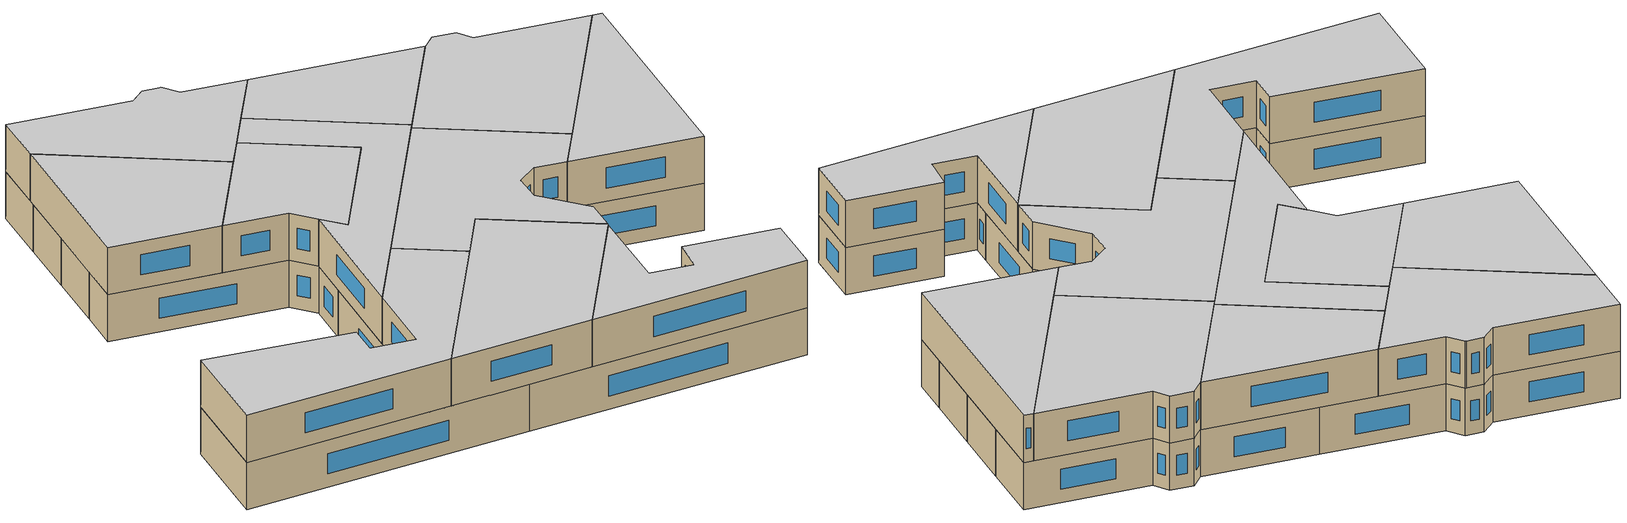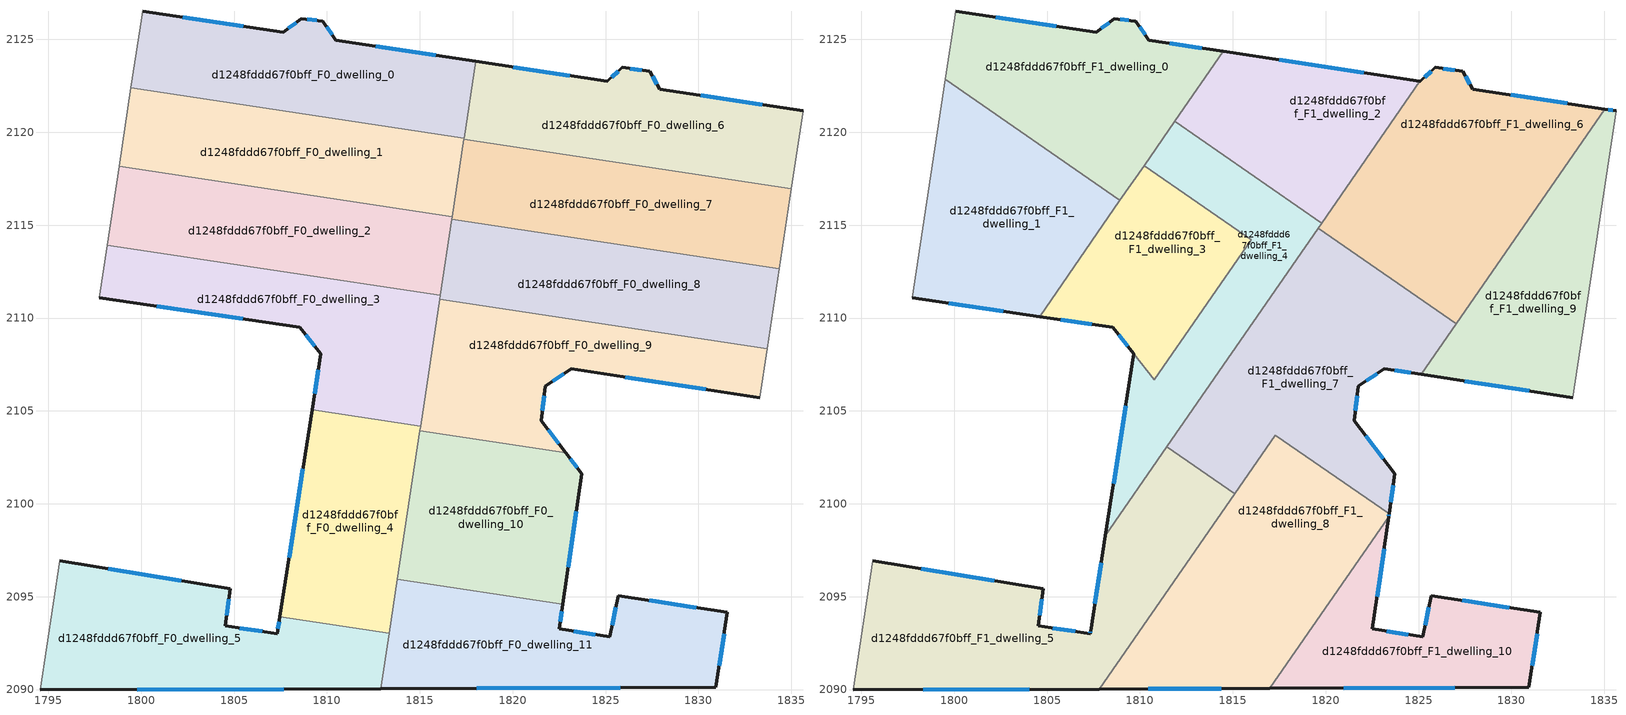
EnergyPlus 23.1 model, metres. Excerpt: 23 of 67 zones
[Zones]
d1248fddd67f0bff_F0_dwelling_0
 floor ground (EU_floor_Construction): 1818.01,2123.82 1817.38,2119.68 1799.45,2122.39 1800.07,2126.53 1807.65,2125.38 1808.61,2126.11 1809.78,2125.98 1810.47,2124.96 z0
 wall outside (EU_wall_Construction): 1818.01,2123.82 1810.47,2124.96 1809.78,2125.98 1808.61,2126.11 1807.65,2125.38 1800.07,2126.53 z0:3
 wall to d1248fddd67f0bff_F0_dwelling_1 (EU_wall_Construction): 1799.45,2122.39 1817.38,2119.68 z0:3
 wall adiabatic (EU_wall_Construction): 1800.07,2126.53 1799.45,2122.39 z0:3
 wall to d1248fddd67f0bff_F0_dwelling_6 (EU_wall_Construction): 1817.38,2119.68 1818.01,2123.82 z0:3
 window (EU_Window_Construction): 1815.85,2124.14 1812.63,2124.63 / 1805.48,2125.71 1802.24,2126.2 / 1808.34,2125.9 1807.92,2125.59 / 1809.45,2126.02 1808.95,2126.07 / 1810.27,2125.25 1809.98,2125.69 z0.86:2.14
d1248fddd67f0bff_F0_dwelling_1
 floor ground (EU_floor_Construction): 1817.38,2119.68 1816.74,2115.45 1798.81,2118.16 1799.45,2122.39 z0
 wall to d1248fddd67f0bff_F0_dwelling_2 (EU_wall_Construction): 1798.81,2118.16 1816.74,2115.45 z0:3
 wall adiabatic (EU_wall_Construction): 1799.45,2122.39 1798.81,2118.16 z0:3
 wall to d1248fddd67f0bff_F0_dwelling_7 (EU_wall_Construction): 1816.74,2115.45 1817.37,2119.61 z0:3
 wall to d1248fddd67f0bff_F0_dwelling_6 (EU_wall_Construction): 1817.37,2119.62 1817.38,2119.68 z0:3
d1248fddd67f0bff_F0_dwelling_10
 floor ground (EU_floor_Construction): 1822.86,2102.74 1823.72,2101.61 1822.7,2094.58 1813.79,2095.93 1815,2103.92 z0
 wall outside (EU_wall_Construction): 1822.7,2094.58 1823.72,2101.61 1822.86,2102.74 z0:3
 wall to d1248fddd67f0bff_F0_dwelling_9 (EU_wall_Construction): 1822.86,2102.74 1815,2103.92 z0:3
 wall to d1248fddd67f0bff_F0_dwelling_11 (EU_wall_Construction): 1813.79,2095.93 1822.7,2094.58 z0:3
 wall to d1248fddd67f0bff_F0_dwelling_4 (EU_wall_Construction): 1815,2103.92 1813.79,2095.93 z0:3
 window (EU_Window_Construction): 1823.48,2101.93 1823.11,2102.41 / 1823,2096.59 1823.43,2099.6 z0.86:2.14
 ceiling adiabatic (EU_roof_Construction): 1814.32,2099.43 1817.2,2103.59 1815,2103.92 z3
d1248fddd67f0bff_F0_dwelling_11
 floor ground (EU_floor_Construction): 1831.55,2094.16 1830.94,2090.12 1812.91,2090.05 1813.79,2095.93 1822.7,2094.58 1822.51,2093.27 1825.22,2092.84 1825.67,2095.06 z0
 wall outside (EU_wall_Construction): 1812.91,2090.05 1830.94,2090.12 1831.55,2094.16 1825.67,2095.06 1825.22,2092.84 1822.51,2093.27 1822.7,2094.58 z0:3
 wall to d1248fddd67f0bff_F0_dwelling_5 (EU_wall_Construction): 1813.36,2093.04 1812.91,2090.05 z0:3
 wall to d1248fddd67f0bff_F0_dwelling_4 (EU_wall_Construction): 1813.79,2095.93 1813.36,2093.04 z0:3
 window (EU_Window_Construction): 1831.12,2091.27 1831.38,2093 / 1818.06,2090.07 1825.79,2090.1 / 1822.57,2093.64 1822.65,2094.21 / 1824.45,2092.96 1823.29,2093.15 / 1825.54,2094.43 1825.35,2093.47 / 1829.87,2094.42 1827.35,2094.8 z0.86:2.14
d1248fddd67f0bff_F0_dwelling_2
 floor ground (EU_floor_Construction): 1816.74,2115.45 1816.1,2111.22 1798.17,2113.93 1798.81,2118.16 z0
 wall to d1248fddd67f0bff_F0_dwelling_3 (EU_wall_Construction): 1798.17,2113.93 1816.1,2111.22 z0:3
 wall adiabatic (EU_wall_Construction): 1798.81,2118.16 1798.17,2113.93 z0:3
 wall to d1248fddd67f0bff_F0_dwelling_8 (EU_wall_Construction): 1816.1,2111.22 1816.72,2115.31 z0:3
 wall to d1248fddd67f0bff_F0_dwelling_7 (EU_wall_Construction): 1816.72,2115.31 1816.74,2115.45 z0:3
 ceiling adiabatic (EU_roof_Construction): 1816.1,2111.22 1816.74,2115.45 1813.5,2115.94 1815.99,2114.21 1814.13,2111.52 z3
d1248fddd67f0bff_F0_dwelling_3
 floor ground (EU_floor_Construction): 1816.1,2111.22 1815.04,2104.18 1809.2,2105.07 1809.67,2108.07 1808.54,2109.51 1797.74,2111.08 1798.17,2113.93 z0
 wall outside (EU_wall_Construction): 1797.74,2111.08 1808.54,2109.51 1809.67,2108.07 1809.2,2105.07 z0:3
 wall adiabatic (EU_wall_Construction): 1798.17,2113.93 1797.74,2111.08 z0:3
 wall to d1248fddd67f0bff_F0_dwelling_4 (EU_wall_Construction): 1809.2,2105.07 1815.04,2104.18 z0:3
 wall to d1248fddd67f0bff_F0_dwelling_9 (EU_wall_Construction): 1815.04,2104.18 1816.07,2111 z0:3
 wall to d1248fddd67f0bff_F0_dwelling_8 (EU_wall_Construction): 1816.07,2111 1816.1,2111.22 z0:3
 window (EU_Window_Construction): 1808.86,2109.1 1809.35,2108.48 / 1800.83,2110.63 1805.46,2109.96 / 1809.53,2107.21 1809.33,2105.93 z0.86:2.14
 ceiling adiabatic (EU_roof_Construction): 1812.49,2104.57 1815.83,2109.39 1816.1,2111.22 1814.13,2111.52 1810.77,2106.67 1809.67,2108.07 1809.2,2105.07 z3; 1815.04,2104.18 1815.83,2109.39 1812.49,2104.57 z3
d1248fddd67f0bff_F0_dwelling_4
 floor ground (EU_floor_Construction): 1815.04,2104.18 1813.36,2093.04 1807.47,2093.93 1809.2,2105.07 z0
 wall outside (EU_wall_Construction): 1809.2,2105.07 1807.47,2093.93 z0:3
 wall to d1248fddd67f0bff_F0_dwelling_5 (EU_wall_Construction): 1807.47,2093.93 1813.36,2093.04 z0:3
 wall to d1248fddd67f0bff_F0_dwelling_9 (EU_wall_Construction): 1815,2103.93 1815.04,2104.18 z0:3
 window (EU_Window_Construction): 1808.7,2101.88 1807.96,2097.11 z0.86:2.14
 ceiling adiabatic (EU_roof_Construction): 1814.55,2100.93 1815.04,2104.18 1812.49,2104.57 1811.45,2103.07 z3; 1808.14,2098.29 1812.49,2104.57 1809.2,2105.07 z3
d1248fddd67f0bff_F0_dwelling_5
 floor ground (EU_floor_Construction): 1813.36,2093.04 1812.91,2090.05 1794.55,2089.98 1795.6,2096.94 1804.8,2095.43 1804.52,2093.43 1807.32,2093.01 1807.47,2093.93 z0
 wall outside (EU_wall_Construction): 1807.47,2093.93 1807.32,2093.01 1804.52,2093.43 1804.8,2095.43 1795.6,2096.94 / 1794.55,2089.98 1812.91,2090.05 z0:3
 wall adiabatic (EU_wall_Construction): 1795.6,2096.94 1794.55,2089.98 z0:3
 window (EU_Window_Construction): 1806.52,2093.13 1805.32,2093.31 / 1807.42,2093.66 1807.36,2093.27 / 1799.8,2090 1807.66,2090.03 / 1802.17,2095.86 1798.23,2096.51 / 1804.6,2094 1804.72,2094.86 z0.86:2.14
d1248fddd67f0bff_F0_dwelling_6
 floor ground (EU_floor_Construction): 1835.63,2121.16 1834.99,2116.95 1817.37,2119.62 1818.01,2123.82 1825.09,2122.75 1825.91,2123.49 1827.38,2123.29 1827.92,2122.32 z0
 wall outside (EU_wall_Construction): 1835.63,2121.16 1827.92,2122.32 1827.38,2123.29 1825.91,2123.49 1825.09,2122.75 1818.01,2123.82 z0:3
 wall adiabatic (EU_wall_Construction): 1834.99,2116.95 1835.63,2121.16 z0:3
 wall to d1248fddd67f0bff_F0_dwelling_7 (EU_wall_Construction): 1817.37,2119.62 1834.99,2116.95 z0:3
 window (EU_Window_Construction): 1833.43,2121.49 1830.12,2121.99 / 1823.06,2123.05 1820.03,2123.51 / 1825.67,2123.28 1825.32,2122.96 / 1826.96,2123.35 1826.33,2123.43 / 1827.76,2122.6 1827.53,2123.01 z0.86:2.14
d1248fddd67f0bff_F0_dwelling_7
 floor ground (EU_floor_Construction): 1834.99,2116.95 1834.34,2112.65 1816.72,2115.31 1817.37,2119.62 z0
 wall adiabatic (EU_wall_Construction): 1834.34,2112.65 1834.99,2116.95 z0:3
 wall to d1248fddd67f0bff_F0_dwelling_8 (EU_wall_Construction): 1816.72,2115.31 1834.34,2112.65 z0:3
 ceiling adiabatic (EU_roof_Construction): 1829.58,2113.37 1832.34,2117.35 1822.38,2118.86 1819.62,2114.87 z3
d1248fddd67f0bff_F0_dwelling_8
 floor ground (EU_floor_Construction): 1834.34,2112.65 1833.69,2108.34 1816.07,2111 1816.72,2115.31 z0
 wall adiabatic (EU_wall_Construction): 1833.69,2108.34 1834.34,2112.65 z0:3
 wall to d1248fddd67f0bff_F0_dwelling_9 (EU_wall_Construction): 1816.07,2111 1833.69,2108.34 z0:3
 ceiling adiabatic (EU_roof_Construction): 1816.86,2110.88 1819.62,2114.87 1816.72,2115.31 1816.07,2111 z3
d1248fddd67f0bff_F0_dwelling_9
 floor ground (EU_floor_Construction): 1833.69,2108.34 1833.3,2105.72 1823.16,2107.27 1821.76,2106.34 1821.54,2104.47 1822.86,2102.74 1815,2103.92 1816.07,2111 z0
 wall outside (EU_wall_Construction): 1822.86,2102.74 1821.54,2104.47 1821.76,2106.34 1823.16,2107.27 1833.3,2105.72 z0:3
 wall adiabatic (EU_wall_Construction): 1833.3,2105.72 1833.69,2108.34 z0:3
 window (EU_Window_Construction): 1821.6,2105.01 1821.7,2105.8 / 1822.49,2103.23 1821.92,2103.98 / 1826.06,2106.83 1830.4,2106.16 / 1822.16,2106.6 1822.76,2107 z0.86:2.14
 ceiling adiabatic (EU_roof_Construction): 1815.83,2109.39 1816.86,2110.88 1816.07,2111 z3
d1248fddd67f0bff_F1_dwelling_0
 floor to d1248fddd67f0bff_F0_dwelling_0 (EU_floor_Construction): 1814.47,2124.35 1811.82,2120.52 1800.37,2122.25 1799.52,2122.84 1800.07,2126.53 1807.65,2125.38 1808.61,2126.11 1809.72,2125.99 1809.78,2125.98 1810.47,2124.96 z3
 floor to d1248fddd67f0bff_F0_dwelling_1 (EU_floor_Construction): 1811.82,2120.52 1809.11,2116.6 1808.37,2116.72 1800.37,2122.25 z3
 floor to d1248fddd67f0bff_F0_dwelling_2 (EU_floor_Construction): 1809.11,2116.6 1808.92,2116.33 1808.37,2116.72 z3
 wall outside (EU_wall_Construction): 1814.47,2124.35 1810.47,2124.96 1809.78,2125.98 1809.72,2125.99 1808.61,2126.11 1807.65,2125.38 1800.07,2126.53 z3:6
 wall to d1248fddd67f0bff_F1_dwelling_1 (EU_wall_Construction): 1799.52,2122.84 1808.92,2116.33 z3:6
 wall adiabatic (EU_wall_Construction): 1800.07,2126.53 1799.52,2122.84 z3:6
 wall to d1248fddd67f0bff_F1_dwelling_2 (EU_wall_Construction): 1811.87,2120.6 1814.47,2124.35 z3:6
 wall to d1248fddd67f0bff_F1_dwelling_4 (EU_wall_Construction): 1810.22,2118.21 1811.87,2120.59 z3:6
 wall to d1248fddd67f0bff_F1_dwelling_3 (EU_wall_Construction): 1808.92,2116.33 1810.22,2118.21 z3:6
 window (EU_Window_Construction): 1810.27,2125.25 1809.98,2125.69 / 1813.33,2124.52 1811.62,2124.78 / 1805.48,2125.71 1802.24,2126.2 / 1808.34,2125.9 1807.92,2125.59 / 1809.4,2126.02 1808.93,2126.07 z3.86:5.14
 ceiling to d1248fddd67f0bff_F2_dwelling_0 (EU_floor_Construction): 1808.92,2116.33 1814.47,2124.35 1810.47,2124.96 1809.78,2125.98 1809.72,2125.99 1808.61,2126.11 1807.65,2125.38 1800.07,2126.53 1799.52,2122.84 z6
d1248fddd67f0bff_F1_dwelling_1
 floor to d1248fddd67f0bff_F0_dwelling_1 (EU_floor_Construction): 1808.37,2116.72 1798.81,2118.16 1799.45,2122.39 1800.37,2122.25 z3
 floor to d1248fddd67f0bff_F0_dwelling_0 (EU_floor_Construction): 1800.37,2122.25 1799.45,2122.39 1799.52,2122.84 z3
 floor to d1248fddd67f0bff_F0_dwelling_2 (EU_floor_Construction): 1808.37,2116.72 1808.92,2116.33 1806.4,2112.68 1798.17,2113.93 1798.81,2118.16 z3
 floor to d1248fddd67f0bff_F0_dwelling_3 (EU_floor_Construction): 1806.4,2112.68 1804.6,2110.08 1797.74,2111.08 1798.17,2113.93 z3
 wall outside (EU_wall_Construction): 1797.74,2111.08 1804.6,2110.08 z3:6
 wall adiabatic (EU_wall_Construction): 1799.52,2122.84 1797.74,2111.08 z3:6
 wall to d1248fddd67f0bff_F1_dwelling_3 (EU_wall_Construction): 1804.6,2110.08 1808.92,2116.33 z3:6
 window (EU_Window_Construction): 1799.7,2110.8 1802.64,2110.37 z3.86:5.14
 ceiling to d1248fddd67f0bff_F2_dwelling_1 (EU_floor_Construction): 1804.6,2110.08 1808.92,2116.33 1799.52,2122.84 1797.74,2111.08 z6
d1248fddd67f0bff_F1_dwelling_10
 floor to d1248fddd67f0bff_F0_dwelling_11 (EU_floor_Construction): 1831.55,2094.16 1830.94,2090.12 1816.99,2090.06 1820.36,2094.93 1822.7,2094.58 1822.51,2093.27 1825.22,2092.84 1825.67,2095.06 z3
 floor to d1248fddd67f0bff_F0_dwelling_10 (EU_floor_Construction): 1823.39,2099.31 1822.7,2094.58 1820.36,2094.93 z3
 wall outside (EU_wall_Construction): 1816.99,2090.06 1830.94,2090.12 1831.55,2094.16 1825.67,2095.06 1825.22,2092.84 1822.51,2093.27 1823.39,2099.31 z3:6
 wall to d1248fddd67f0bff_F1_dwelling_8 (EU_wall_Construction): 1823.39,2099.31 1816.99,2090.06 z3:6
 window (EU_Window_Construction): 1829.87,2094.42 1827.35,2094.8 / 1831.12,2091.27 1831.38,2093 / 1820.98,2090.08 1826.95,2090.1 / 1822.76,2095 1823.14,2097.59 / 1824.45,2092.96 1823.29,2093.15 / 1825.54,2094.43 1825.35,2093.47 z3.86:5.14
 ceiling to d1248fddd67f0bff_F2_dwelling_10 (EU_floor_Construction): 1830.94,2090.12 1831.55,2094.16 1825.67,2095.06 1825.22,2092.84 1822.51,2093.27 1823.39,2099.31 1816.99,2090.06 z6
d1248fddd67f0bff_F1_dwelling_2
 floor to d1248fddd67f0bff_F0_dwelling_6 (EU_floor_Construction): 1825.07,2122.75 1822.38,2118.86 1817.37,2119.62 1818.01,2123.82 z3
 floor to d1248fddd67f0bff_F0_dwelling_0 (EU_floor_Construction): 1818.01,2123.82 1817.38,2119.68 1812.02,2120.49 1811.87,2120.59 1814.47,2124.35 z3
 floor to d1248fddd67f0bff_F0_dwelling_7 (EU_floor_Construction): 1822.38,2118.86 1819.79,2115.12 1816.98,2117.06 1817.37,2119.62 z3
 floor to d1248fddd67f0bff_F0_dwelling_1 (EU_floor_Construction): 1817.38,2119.68 1816.98,2117.06 1812.02,2120.49 z3
 wall outside (EU_wall_Construction): 1825.07,2122.75 1814.47,2124.35 z3:6
 wall to d1248fddd67f0bff_F1_dwelling_4 (EU_wall_Construction): 1811.87,2120.59 1819.79,2115.12 z3:6
 wall to d1248fddd67f0bff_F1_dwelling_6 (EU_wall_Construction): 1819.79,2115.12 1825.07,2122.75 z3:6
 window (EU_Window_Construction): 1822.04,2123.21 1817.5,2123.89 z3.86:5.14
 ceiling to d1248fddd67f0bff_F2_dwelling_2 (EU_floor_Construction): 1819.79,2115.12 1825.07,2122.75 1814.47,2124.35 1811.87,2120.59 z6
d1248fddd67f0bff_F1_dwelling_3
 floor to d1248fddd67f0bff_F0_dwelling_2 (EU_floor_Construction): 1815.99,2114.21 1814.13,2111.52 1806.4,2112.68 1809.11,2116.6 1813.5,2115.94 z3
 floor to d1248fddd67f0bff_F0_dwelling_3 (EU_floor_Construction): 1814.13,2111.52 1810.77,2106.67 1808.54,2109.51 1804.6,2110.08 1806.4,2112.68 z3
 floor to d1248fddd67f0bff_F0_dwelling_1 (EU_floor_Construction): 1813.5,2115.94 1809.11,2116.6 1810.22,2118.21 z3
 wall outside (EU_wall_Construction): 1804.6,2110.08 1808.54,2109.51 1809.66,2108.08 z3:6
 wall to d1248fddd67f0bff_F1_dwelling_4 (EU_wall_Construction): 1809.67,2108.07 1810.77,2106.67 1815.99,2114.21 1810.22,2118.21 z3:6
 window (EU_Window_Construction): 1805.72,2109.92 1807.42,2109.67 / 1808.86,2109.1 1809.34,2108.49 z3.86:5.14
 ceiling to d1248fddd67f0bff_F2_dwelling_3 (EU_floor_Construction): 1810.77,2106.67 1815.99,2114.21 1810.22,2118.21 1804.6,2110.08 1808.54,2109.51 1809.66,2108.08 z6
d1248fddd67f0bff_F1_dwelling_4
 floor to d1248fddd67f0bff_F0_dwelling_1 (EU_floor_Construction): 1816.99,2117.06 1816.74,2115.45 1813.5,2115.94 1810.22,2118.21 1811.82,2120.52 1812.02,2120.49 z3
 floor to d1248fddd67f0bff_F0_dwelling_7 (EU_floor_Construction): 1819.79,2115.12 1819.62,2114.87 1816.72,2115.31 1816.74,2115.45 1816.99,2117.06 z3
 floor adiabatic (EU_floor_Construction): 1819.79,2115.12 1812.02,2120.49 1811.82,2120.52 1811.87,2120.59 1819.79,2115.12 1808.14,2098.29 1809.66,2108.08 1810.77,2106.67 1815.99,2114.21 1813.5,2115.94 1816.74,2115.45 1816.72,2115.31 1819.62,2114.87 z3
 wall outside (EU_wall_Construction): 1809.66,2108.08 1808.14,2098.29 z3:6
 wall to d1248fddd67f0bff_F1_dwelling_7 (EU_wall_Construction): 1811.45,2103.07 1819.59,2114.83 z3:6
 wall to d1248fddd67f0bff_F1_dwelling_5 (EU_wall_Construction): 1808.14,2098.29 1811.45,2103.07 z3:6
 wall to d1248fddd67f0bff_F1_dwelling_6 (EU_wall_Construction): 1819.59,2114.83 1819.79,2115.12 z3:6
 window (EU_Window_Construction): 1809.23,2105.28 1808.58,2101.09 z3.86:5.14
 ceiling to d1248fddd67f0bff_F2_dwelling_4 (EU_floor_Construction): 1808.14,2098.29 1819.79,2115.12 1811.87,2120.59 1810.22,2118.21 1815.99,2114.21 1810.77,2106.67 1809.67,2108.08 z6
d1248fddd67f0bff_F1_dwelling_5
 floor to d1248fddd67f0bff_F0_dwelling_4 (EU_floor_Construction): 1814.55,2100.93 1814.32,2099.43 1810.23,2093.51 1807.47,2093.93 1808.14,2098.29 1811.45,2103.07 z3
 floor to d1248fddd67f0bff_F0_dwelling_5 (EU_floor_Construction): 1810.23,2093.51 1807.82,2090.03 1794.55,2089.98 1795.6,2096.94 1804.8,2095.43 1804.52,2093.43 1807.32,2093.01 1807.47,2093.93 z3
 floor adiabatic (EU_floor_Construction): 1815.1,2100.55 1814.32,2099.43 1814.55,2100.93 z3
 wall outside (EU_wall_Construction): 1808.14,2098.29 1807.34,2093.15 1807.32,2093.01 1804.52,2093.43 1804.8,2095.43 1795.6,2096.94 / 1794.55,2089.98 1807.82,2090.03 z3:6
 wall to d1248fddd67f0bff_F1_dwelling_7 (EU_wall_Construction): 1815.1,2100.55 1811.45,2103.07 z3:6
 wall adiabatic (EU_wall_Construction): 1795.6,2096.94 1794.55,2089.98 z3:6
 wall to d1248fddd67f0bff_F1_dwelling_8 (EU_wall_Construction): 1807.82,2090.03 1815.1,2100.55 z3:6
 window (EU_Window_Construction): 1807.34,2093.11 1807.33,2093.05 / 1807.92,2096.82 1807.57,2094.62 / 1798.34,2089.99 1804.03,2090.02 / 1802.17,2095.86 1798.23,2096.51 / 1804.6,2094 1804.72,2094.86 / 1806.52,2093.13 1805.32,2093.31 z3.86:5.14
 ceiling to d1248fddd67f0bff_F2_dwelling_5 (EU_floor_Construction): 1807.82,2090.03 1815.1,2100.55 1811.45,2103.07 1808.14,2098.29 1807.34,2093.15 1807.32,2093.01 1804.52,2093.43 1804.8,2095.43 1795.6,2096.94 1794.55,2089.98 z6
d1248fddd67f0bff_F1_dwelling_6
 floor to d1248fddd67f0bff_F0_dwelling_8 (EU_floor_Construction): 1829.58,2113.37 1827.03,2109.68 1819.59,2114.83 1819.62,2114.87 z3
 floor to d1248fddd67f0bff_F0_dwelling_6 (EU_floor_Construction): 1835.03,2121.25 1832.34,2117.35 1822.38,2118.86 1825.07,2122.75 1825.09,2122.75 1825.91,2123.49 1827.38,2123.29 1827.92,2122.32 z3
 floor adiabatic (EU_floor_Construction): 1832.34,2117.35 1829.58,2113.37 1819.62,2114.87 1822.38,2118.86 z3
 wall outside (EU_wall_Construction): 1835.03,2121.25 1827.92,2122.32 1827.38,2123.29 1825.91,2123.49 1825.09,2122.75 1825.07,2122.75 z3:6
 wall to d1248fddd67f0bff_F1_dwelling_7 (EU_wall_Construction): 1819.59,2114.83 1827.03,2109.68 z3:6
 wall to d1248fddd67f0bff_F1_dwelling_9 (EU_wall_Construction): 1827.03,2109.68 1835.03,2121.25 z3:6
 window (EU_Window_Construction): 1826.96,2123.35 1826.33,2123.43 / 1827.76,2122.6 1827.53,2123.01 / 1833,2121.55 1829.95,2122.01 / 1825.67,2123.28 1825.32,2122.96 z3.86:5.14
 ceiling to d1248fddd67f0bff_F2_dwelling_6 (EU_floor_Construction): 1827.03,2109.68 1835.03,2121.25 1827.92,2122.32 1827.38,2123.29 1825.91,2123.49 1825.09,2122.75 1825.07,2122.75 1819.59,2114.83 z6
d1248fddd67f0bff_F1_dwelling_7
 floor to d1248fddd67f0bff_F0_dwelling_9 (EU_floor_Construction): 1826.82,2109.38 1825.15,2106.96 1823.16,2107.27 1821.76,2106.34 1821.54,2104.47 1822.86,2102.74 1817.5,2103.55 1817.28,2103.7 1817.2,2103.59 1815,2103.92 1815.83,2109.39 1816.86,2110.88 z3
 floor to d1248fddd67f0bff_F0_dwelling_10 (EU_floor_Construction): 1822.86,2102.74 1823.72,2101.61 1823.41,2099.46 1817.5,2103.55 z3
 floor to d1248fddd67f0bff_F0_dwelling_8 (EU_floor_Construction): 1827.03,2109.68 1826.82,2109.38 1816.86,2110.88 1819.59,2114.83 z3
 floor adiabatic (EU_floor_Construction): 1815.83,2109.39 1815,2103.92 1817.2,2103.59 1815.1,2100.55 1811.45,2103.07 z3
 wall outside (EU_wall_Construction): 1823.41,2099.46 1823.72,2101.61 1821.54,2104.47 1821.76,2106.34 1821.78,2106.35 1823.16,2107.27 1825.15,2106.96 z3:6
 wall to d1248fddd67f0bff_F1_dwelling_8 (EU_wall_Construction): 1815.1,2100.55 1817.28,2103.7 1823.41,2099.46 z3:6
 wall to d1248fddd67f0bff_F1_dwelling_9 (EU_wall_Construction): 1825.15,2106.96 1827.03,2109.68 z3:6
 window (EU_Window_Construction): 1822.17,2106.61 1822.76,2107.01 / 1821.6,2105.01 1821.7,2105.8 / 1823.1,2102.43 1822.17,2103.65 / 1823.5,2100.07 1823.63,2100.99 / 1823.73,2107.18 1824.58,2107.05 z3.86:5.14
 ceiling to d1248fddd67f0bff_F2_dwelling_7 (EU_floor_Construction): 1823.41,2099.46 1823.72,2101.61 1821.54,2104.47 1821.76,2106.34 1821.78,2106.35 1823.16,2107.27 1825.15,2106.96 1827.03,2109.68 1819.59,2114.83 1811.45,2103.07 1815.1,2100.55 1817.28,2103.7 z6
d1248fddd67f0bff_F1_dwelling_8
 floor to d1248fddd67f0bff_F0_dwelling_10 (EU_floor_Construction): 1823.41,2099.46 1823.4,2099.36 1823.39,2099.31 1820.36,2094.93 1813.79,2095.93 1814.32,2099.43 1817.2,2103.59 1817.5,2103.55 z3
 floor to d1248fddd67f0bff_F0_dwelling_11 (EU_floor_Construction): 1820.36,2094.93 1816.99,2090.06 1812.91,2090.05 1813.79,2095.93 z3
 floor to d1248fddd67f0bff_F0_dwelling_9 (EU_floor_Construction): 1817.5,2103.55 1817.2,2103.59 1817.28,2103.7 z3
 floor to d1248fddd67f0bff_F0_dwelling_4 (EU_floor_Construction): 1814.32,2099.43 1813.36,2093.04 1810.23,2093.51 z3
 floor to d1248fddd67f0bff_F0_dwelling_5 (EU_floor_Construction): 1813.36,2093.04 1812.91,2090.05 1807.82,2090.03 1810.23,2093.51 z3
 wall outside (EU_wall_Construction): 1823.39,2099.31 1823.41,2099.46 / 1807.82,2090.03 1816.99,2090.06 z3:6
 window (EU_Window_Construction): 1823.4,2099.35 1823.41,2099.42 / 1810.44,2090.04 1814.37,2090.05 z3.86:5.14
 ceiling to d1248fddd67f0bff_F2_dwelling_8 (EU_floor_Construction): 1816.99,2090.06 1823.39,2099.31 1823.41,2099.46 1817.28,2103.7 1807.82,2090.03 z6
d1248fddd67f0bff_F1_dwelling_9
 floor to d1248fddd67f0bff_F0_dwelling_8 (EU_floor_Construction): 1834.34,2112.65 1833.69,2108.34 1826.82,2109.38 1829.58,2113.37 z3
 floor to d1248fddd67f0bff_F0_dwelling_6 (EU_floor_Construction): 1835.63,2121.16 1834.99,2116.95 1832.34,2117.35 1835.03,2121.25 z3
 floor to d1248fddd67f0bff_F0_dwelling_9 (EU_floor_Construction): 1833.69,2108.34 1833.3,2105.72 1825.15,2106.96 1826.82,2109.38 z3
 floor to d1248fddd67f0bff_F0_dwelling_7 (EU_floor_Construction): 1834.99,2116.95 1834.34,2112.65 1829.58,2113.37 1832.34,2117.35 z3
 wall outside (EU_wall_Construction): 1825.15,2106.96 1833.3,2105.72 / 1835.63,2121.16 1835.03,2121.25 z3:6
 wall adiabatic (EU_wall_Construction): 1833.3,2105.72 1835.63,2121.16 z3:6
 window (EU_Window_Construction): 1827.48,2106.61 1830.97,2106.08 / 1835.46,2121.18 1835.2,2121.22 z3.86:5.14
 ceiling to d1248fddd67f0bff_F2_dwelling_9 (EU_floor_Construction): 1833.3,2105.72 1835.63,2121.16 1835.03,2121.25 1825.15,2106.96 z6
[Building]
EU S2 Campaign: North Axis=0; Terrain=City; Solar Distribution=FullExterior
[Site:Location]
Helsinki-Vantaa.AP: Latitude=60.317; Longitude=24.963; Time Zone=2; Elevation=54.6
[SizingPeriod:WeatherFileDays]
AnnualSizingPeriod: Begin Month=1; Begin Day of Month=1; End Month=12; End Day of Month=31; Day of Week for Start Day=Monday; Use Weather File Daylight Saving Period=No; Use Weather File Rain and Snow Indicators=No
[MATERIAL]
EU_InternalMass_Material: Roughness=MediumRough; Thickness=0.1; Conductivity=1; Density=1800; Specific Heat=900; Thermal Absorptance=0.9; Solar Absorptance=0.7; Visible Absorptance=0.7
[MATERIAL:NOMASS] Roughness=MediumRough; Thermal Absorptance=0.9; Solar Absorptance=0.7; Visible Absorptance=0.7
Name | Thermal Resistance
EU_wall_NoMass | 1.10183
EU_roof_NoMass; EU_floor_NoMass | 1.70606
[WINDOWMATERIAL:SIMPLEGLAZINGSYSTEM]
EU_Window_SimpleGlazing: UFactor=3.11035; Solar Heat Gain Coefficient=0.8; Visible Transmittance=0.8
[CONSTRUCTION]
EU_wall_Construction: EU_wall_NoMass
EU_roof_Construction: EU_roof_NoMass
EU_floor_Construction: EU_floor_NoMass
EU_Window_Construction: EU_Window_SimpleGlazing
EU_InternalMass_Construction: EU_InternalMass_Material
[ZONE] Type=1; Multiplier=1; Ceiling Height=autocalculate; Floor Area=autocalculate; Part of Total Floor Area=Yes
Name | Volume
d1248fddd67f0bff_F0_dwelling_0 | 232.921
d1248fddd67f0bff_F1_dwelling_0; d1248fddd67f0bff_F1_dwelling_1 | 254.078
d1248fddd67f0bff_F0_dwelling_1 | 232.893
d1248fddd67f0bff_F0_dwelling_10 | 216.618
d1248fddd67f0bff_F1_dwelling_10 | 177.263
d1248fddd67f0bff_F0_dwelling_11 | 249.207
d1248fddd67f0bff_F0_dwelling_2 | 232.894
d1248fddd67f0bff_F1_dwelling_2 | 200.099
d1248fddd67f0bff_F0_dwelling_3 | 232.895
d1248fddd67f0bff_F1_dwelling_3 | 185.862
d1248fddd67f0bff_F0_dwelling_4 | 200.721
d1248fddd67f0bff_F1_dwelling_4 | 207.877
d1248fddd67f0bff_F0_dwelling_5 | 265.048
d1248fddd67f0bff_F1_dwelling_5 | 338.271
d1248fddd67f0bff_F0_dwelling_6 | 232.916
d1248fddd67f0bff_F1_dwelling_6 | 327.122
d1248fddd67f0bff_F0_dwelling_7 | 232.882
d1248fddd67f0bff_F1_dwelling_7 | 327.123
d1248fddd67f0bff_F0_dwelling_8 | 232.936
d1248fddd67f0bff_F1_dwelling_8 | 315.932
d1248fddd67f0bff_F0_dwelling_9 | 232.89
d1248fddd67f0bff_F1_dwelling_9 | 207.166
[INTERNALMASS] Construction=EU_InternalMass_Construction
Name | Zone or ZoneList | Surface Area
d1248fddd67f0bff_F0_dwelling_0_EU_InternalMass | d1248fddd67f0bff_F0_dwelling_0 | 77.6404
d1248fddd67f0bff_F0_dwelling_1_EU_InternalMass | d1248fddd67f0bff_F0_dwelling_1 | 77.6313
d1248fddd67f0bff_F0_dwelling_2_EU_InternalMass | d1248fddd67f0bff_F0_dwelling_2 | 77.6313
d1248fddd67f0bff_F0_dwelling_3_EU_InternalMass | d1248fddd67f0bff_F0_dwelling_3 | 77.6318
d1248fddd67f0bff_F0_dwelling_4_EU_InternalMass | d1248fddd67f0bff_F0_dwelling_4 | 66.907
d1248fddd67f0bff_F0_dwelling_5_EU_InternalMass | d1248fddd67f0bff_F0_dwelling_5 | 88.35
d1248fddd67f0bff_F0_dwelling_6_EU_InternalMass | d1248fddd67f0bff_F0_dwelling_6 | 77.6385
d1248fddd67f0bff_F0_dwelling_7_EU_InternalMass | d1248fddd67f0bff_F0_dwelling_7 | 77.6276
d1248fddd67f0bff_F0_dwelling_8_EU_InternalMass | d1248fddd67f0bff_F0_dwelling_8 | 77.6452
d1248fddd67f0bff_F0_dwelling_9_EU_InternalMass | d1248fddd67f0bff_F0_dwelling_9 | 77.6298
d1248fddd67f0bff_F0_dwelling_10_EU_InternalMass | d1248fddd67f0bff_F0_dwelling_10 | 72.206
d1248fddd67f0bff_F0_dwelling_11_EU_InternalMass | d1248fddd67f0bff_F0_dwelling_11 | 83.0682
d1248fddd67f0bff_F1_dwelling_0_EU_InternalMass | d1248fddd67f0bff_F1_dwelling_0 | 84.6924
d1248fddd67f0bff_F1_dwelling_1_EU_InternalMass | d1248fddd67f0bff_F1_dwelling_1 | 84.6933
d1248fddd67f0bff_F1_dwelling_2_EU_InternalMass | d1248fddd67f0bff_F1_dwelling_2 | 66.696
d1248fddd67f0bff_F1_dwelling_3_EU_InternalMass | d1248fddd67f0bff_F1_dwelling_3 | 61.9497
d1248fddd67f0bff_F1_dwelling_4_EU_InternalMass | d1248fddd67f0bff_F1_dwelling_4 | 69.2811
d1248fddd67f0bff_F1_dwelling_5_EU_InternalMass | d1248fddd67f0bff_F1_dwelling_5 | 112.757
d1248fddd67f0bff_F1_dwelling_6_EU_InternalMass | d1248fddd67f0bff_F1_dwelling_6 | 109.042
d1248fddd67f0bff_F1_dwelling_7_EU_InternalMass | d1248fddd67f0bff_F1_dwelling_7 | 109.041
d1248fddd67f0bff_F1_dwelling_8_EU_InternalMass | d1248fddd67f0bff_F1_dwelling_8 | 105.31
d1248fddd67f0bff_F1_dwelling_9_EU_InternalMass | d1248fddd67f0bff_F1_dwelling_9 | 69.0552
d1248fddd67f0bff_F1_dwelling_10_EU_InternalMass | d1248fddd67f0bff_F1_dwelling_10 | 59.087
[OTHEREQUIPMENT] Fuel Type=Electricity; Design Level Calculation Method=Watts/Area; Power per Zone Floor Area=1; Fraction Latent=0; Fraction Radiant=0; Fraction Lost=0; Carbon Dioxide Generation Rate=0; EndUse Subcategory=EU_Step8_InternalGains
Name | Zone or ZoneList or Space or SpaceList | Schedule
EU_Step8_InternalGain_d1248fddd67f0bff_F0_dwelling_0_f000 | d1248fddd67f0bff_F0_dwelling_0 | EU_Step8_GainSchedule_d1248fddd67f0bff_F0_dwelling_0_f000
EU_Step8_InternalGain_d1248fddd67f0bff_F0_dwelling_1_f000 | d1248fddd67f0bff_F0_dwelling_1 | EU_Step8_GainSchedule_d1248fddd67f0bff_F0_dwelling_1_f000
EU_Step8_InternalGain_d1248fddd67f0bff_F0_dwelling_2_f000 | d1248fddd67f0bff_F0_dwelling_2 | EU_Step8_GainSchedule_d1248fddd67f0bff_F0_dwelling_2_f000
EU_Step8_InternalGain_d1248fddd67f0bff_F0_dwelling_3_f000 | d1248fddd67f0bff_F0_dwelling_3 | EU_Step8_GainSchedule_d1248fddd67f0bff_F0_dwelling_3_f000
EU_Step8_InternalGain_d1248fddd67f0bff_F0_dwelling_4_f000 | d1248fddd67f0bff_F0_dwelling_4 | EU_Step8_GainSchedule_d1248fddd67f0bff_F0_dwelling_4_f000
EU_Step8_InternalGain_d1248fddd67f0bff_F0_dwelling_5_f000 | d1248fddd67f0bff_F0_dwelling_5 | EU_Step8_GainSchedule_d1248fddd67f0bff_F0_dwelling_5_f000
EU_Step8_InternalGain_d1248fddd67f0bff_F0_dwelling_6_f000 | d1248fddd67f0bff_F0_dwelling_6 | EU_Step8_GainSchedule_d1248fddd67f0bff_F0_dwelling_6_f000
EU_Step8_InternalGain_d1248fddd67f0bff_F0_dwelling_7_f000 | d1248fddd67f0bff_F0_dwelling_7 | EU_Step8_GainSchedule_d1248fddd67f0bff_F0_dwelling_7_f000
EU_Step8_InternalGain_d1248fddd67f0bff_F0_dwelling_8_f000 | d1248fddd67f0bff_F0_dwelling_8 | EU_Step8_GainSchedule_d1248fddd67f0bff_F0_dwelling_8_f000
EU_Step8_InternalGain_d1248fddd67f0bff_F0_dwelling_9_f000 | d1248fddd67f0bff_F0_dwelling_9 | EU_Step8_GainSchedule_d1248fddd67f0bff_F0_dwelling_9_f000
EU_Step8_InternalGain_d1248fddd67f0bff_F0_dwelling_10_f000 | d1248fddd67f0bff_F0_dwelling_10 | EU_Step8_GainSchedule_d1248fddd67f0bff_F0_dwelling_10_f000
EU_Step8_InternalGain_d1248fddd67f0bff_F0_dwelling_11_f000 | d1248fddd67f0bff_F0_dwelling_11 | EU_Step8_GainSchedule_d1248fddd67f0bff_F0_dwelling_11_f000
EU_Step8_InternalGain_d1248fddd67f0bff_F1_dwelling_0_f000 | d1248fddd67f0bff_F1_dwelling_0 | EU_Step8_GainSchedule_d1248fddd67f0bff_F1_dwelling_0_f000
EU_Step8_InternalGain_d1248fddd67f0bff_F1_dwelling_1_f000 | d1248fddd67f0bff_F1_dwelling_1 | EU_Step8_GainSchedule_d1248fddd67f0bff_F1_dwelling_1_f000
EU_Step8_InternalGain_d1248fddd67f0bff_F1_dwelling_2_f000 | d1248fddd67f0bff_F1_dwelling_2 | EU_Step8_GainSchedule_d1248fddd67f0bff_F1_dwelling_2_f000
EU_Step8_InternalGain_d1248fddd67f0bff_F1_dwelling_3_f000 | d1248fddd67f0bff_F1_dwelling_3 | EU_Step8_GainSchedule_d1248fddd67f0bff_F1_dwelling_3_f000
EU_Step8_InternalGain_d1248fddd67f0bff_F1_dwelling_4_f000 | d1248fddd67f0bff_F1_dwelling_4 | EU_Step8_GainSchedule_d1248fddd67f0bff_F1_dwelling_4_f000
EU_Step8_InternalGain_d1248fddd67f0bff_F1_dwelling_5_f000 | d1248fddd67f0bff_F1_dwelling_5 | EU_Step8_GainSchedule_d1248fddd67f0bff_F1_dwelling_5_f000
EU_Step8_InternalGain_d1248fddd67f0bff_F1_dwelling_6_f000 | d1248fddd67f0bff_F1_dwelling_6 | EU_Step8_GainSchedule_d1248fddd67f0bff_F1_dwelling_6_f000
EU_Step8_InternalGain_d1248fddd67f0bff_F1_dwelling_7_f000 | d1248fddd67f0bff_F1_dwelling_7 | EU_Step8_GainSchedule_d1248fddd67f0bff_F1_dwelling_7_f000
EU_Step8_InternalGain_d1248fddd67f0bff_F1_dwelling_8_f000 | d1248fddd67f0bff_F1_dwelling_8 | EU_Step8_GainSchedule_d1248fddd67f0bff_F1_dwelling_8_f000
EU_Step8_InternalGain_d1248fddd67f0bff_F1_dwelling_9_f000 | d1248fddd67f0bff_F1_dwelling_9 | EU_Step8_GainSchedule_d1248fddd67f0bff_F1_dwelling_9_f000
EU_Step8_InternalGain_d1248fddd67f0bff_F1_dwelling_10_f000 | d1248fddd67f0bff_F1_dwelling_10 | EU_Step8_GainSchedule_d1248fddd67f0bff_F1_dwelling_10_f000
[ZONEVENTILATION:DESIGNFLOWRATE] Schedule=EU_AlwaysOn; Design Flow Rate Calculation Method=AirChanges/Hour; Air Changes per Hour=0.756316; Ventilation Type=Natural; Fan Pressure Rise=0; Fan Total Efficiency=1; Constant Term Coefficient=1; Temperature Term Coefficient=0; Velocity Term Coefficient=0; Velocity Squared Term Coefficient=0; Minimum Indoor Temperature=-100; Maximum Indoor Temperature=100; Delta Temperature=-100; Minimum Outdoor Temperature=-100; Maximum Outdoor Temperature=100; Maximum Wind Speed=40
Name | Zone or ZoneList or Space or SpaceList
EU_ConstantAir_d1248fddd67f0bff_F0_dwelling_0 | d1248fddd67f0bff_F0_dwelling_0
EU_ConstantAir_d1248fddd67f0bff_F0_dwelling_1 | d1248fddd67f0bff_F0_dwelling_1
EU_ConstantAir_d1248fddd67f0bff_F0_dwelling_2 | d1248fddd67f0bff_F0_dwelling_2
EU_ConstantAir_d1248fddd67f0bff_F0_dwelling_3 | d1248fddd67f0bff_F0_dwelling_3
EU_ConstantAir_d1248fddd67f0bff_F0_dwelling_4 | d1248fddd67f0bff_F0_dwelling_4
EU_ConstantAir_d1248fddd67f0bff_F0_dwelling_5 | d1248fddd67f0bff_F0_dwelling_5
EU_ConstantAir_d1248fddd67f0bff_F0_dwelling_6 | d1248fddd67f0bff_F0_dwelling_6
EU_ConstantAir_d1248fddd67f0bff_F0_dwelling_7 | d1248fddd67f0bff_F0_dwelling_7
EU_ConstantAir_d1248fddd67f0bff_F0_dwelling_8 | d1248fddd67f0bff_F0_dwelling_8
EU_ConstantAir_d1248fddd67f0bff_F0_dwelling_9 | d1248fddd67f0bff_F0_dwelling_9
EU_ConstantAir_d1248fddd67f0bff_F0_dwelling_10 | d1248fddd67f0bff_F0_dwelling_10
EU_ConstantAir_d1248fddd67f0bff_F0_dwelling_11 | d1248fddd67f0bff_F0_dwelling_11
EU_ConstantAir_d1248fddd67f0bff_F1_dwelling_0 | d1248fddd67f0bff_F1_dwelling_0
EU_ConstantAir_d1248fddd67f0bff_F1_dwelling_1 | d1248fddd67f0bff_F1_dwelling_1
EU_ConstantAir_d1248fddd67f0bff_F1_dwelling_2 | d1248fddd67f0bff_F1_dwelling_2
EU_ConstantAir_d1248fddd67f0bff_F1_dwelling_3 | d1248fddd67f0bff_F1_dwelling_3
EU_ConstantAir_d1248fddd67f0bff_F1_dwelling_4 | d1248fddd67f0bff_F1_dwelling_4
EU_ConstantAir_d1248fddd67f0bff_F1_dwelling_5 | d1248fddd67f0bff_F1_dwelling_5
EU_ConstantAir_d1248fddd67f0bff_F1_dwelling_6 | d1248fddd67f0bff_F1_dwelling_6
EU_ConstantAir_d1248fddd67f0bff_F1_dwelling_7 | d1248fddd67f0bff_F1_dwelling_7
EU_ConstantAir_d1248fddd67f0bff_F1_dwelling_8 | d1248fddd67f0bff_F1_dwelling_8
EU_ConstantAir_d1248fddd67f0bff_F1_dwelling_9 | d1248fddd67f0bff_F1_dwelling_9
EU_ConstantAir_d1248fddd67f0bff_F1_dwelling_10 | d1248fddd67f0bff_F1_dwelling_10
[HVACTEMPLATE:THERMOSTAT] Constant Heating Setpoint=20; Constant Cooling Setpoint=50
EU_HeatOnly_d1248fddd67f0bff_F0_dwelling_0; EU_HeatOnly_d1248fddd67f0bff_F0_dwelling_1; EU_HeatOnly_d1248fddd67f0bff_F0_dwelling_2; EU_HeatOnly_d1248fddd67f0bff_F0_dwelling_3; EU_HeatOnly_d1248fddd67f0bff_F0_dwelling_4; EU_HeatOnly_d1248fddd67f0bff_F0_dwelling_5; EU_HeatOnly_d1248fddd67f0bff_F0_dwelling_6; EU_HeatOnly_d1248fddd67f0bff_F0_dwelling_7; EU_HeatOnly_d1248fddd67f0bff_F0_dwelling_8; EU_HeatOnly_d1248fddd67f0bff_F0_dwelling_9; EU_HeatOnly_d1248fddd67f0bff_F0_dwelling_10; EU_HeatOnly_d1248fddd67f0bff_F0_dwelling_11; EU_HeatOnly_d1248fddd67f0bff_F1_dwelling_0; EU_HeatOnly_d1248fddd67f0bff_F1_dwelling_1; EU_HeatOnly_d1248fddd67f0bff_F1_dwelling_2; EU_HeatOnly_d1248fddd67f0bff_F1_dwelling_3; EU_HeatOnly_d1248fddd67f0bff_F1_dwelling_4; EU_HeatOnly_d1248fddd67f0bff_F1_dwelling_5; EU_HeatOnly_d1248fddd67f0bff_F1_dwelling_6; EU_HeatOnly_d1248fddd67f0bff_F1_dwelling_7; EU_HeatOnly_d1248fddd67f0bff_F1_dwelling_8; EU_HeatOnly_d1248fddd67f0bff_F1_dwelling_9; EU_HeatOnly_d1248fddd67f0bff_F1_dwelling_10; EU_HeatOnly_d1248fddd67f0bff_F2_dwelling_0; EU_HeatOnly_d1248fddd67f0bff_F2_dwelling_1; EU_HeatOnly_d1248fddd67f0bff_F2_dwelling_2; EU_HeatOnly_d1248fddd67f0bff_F2_dwelling_3; EU_HeatOnly_d1248fddd67f0bff_F2_dwelling_4; EU_HeatOnly_d1248fddd67f0bff_F2_dwelling_5; EU_HeatOnly_d1248fddd67f0bff_F2_dwelling_6; EU_HeatOnly_d1248fddd67f0bff_F2_dwelling_7; EU_HeatOnly_d1248fddd67f0bff_F2_dwelling_8; EU_HeatOnly_d1248fddd67f0bff_F2_dwelling_9; EU_HeatOnly_d1248fddd67f0bff_F2_dwelling_10; EU_HeatOnly_d1248fddd67f0bff_F3_dwelling_0; EU_HeatOnly_d1248fddd67f0bff_F3_dwelling_1; EU_HeatOnly_d1248fddd67f0bff_F3_dwelling_2; EU_HeatOnly_d1248fddd67f0bff_F3_dwelling_3; EU_HeatOnly_d1248fddd67f0bff_F3_dwelling_4; EU_HeatOnly_d1248fddd67f0bff_F3_dwelling_5; EU_HeatOnly_d1248fddd67f0bff_F3_dwelling_6; EU_HeatOnly_d1248fddd67f0bff_F3_dwelling_7; EU_HeatOnly_d1248fddd67f0bff_F3_dwelling_8; EU_HeatOnly_d1248fddd67f0bff_F3_dwelling_9; EU_HeatOnly_d1248fddd67f0bff_F3_dwelling_10; EU_HeatOnly_d1248fddd67f0bff_F4_dwelling_0; EU_HeatOnly_d1248fddd67f0bff_F4_dwelling_1; EU_HeatOnly_d1248fddd67f0bff_F4_dwelling_2; EU_HeatOnly_d1248fddd67f0bff_F4_dwelling_3; EU_HeatOnly_d1248fddd67f0bff_F4_dwelling_4; EU_HeatOnly_d1248fddd67f0bff_F4_dwelling_5; EU_HeatOnly_d1248fddd67f0bff_F4_dwelling_6; EU_HeatOnly_d1248fddd67f0bff_F4_dwelling_7; EU_HeatOnly_d1248fddd67f0bff_F4_dwelling_8; EU_HeatOnly_d1248fddd67f0bff_F4_dwelling_9; EU_HeatOnly_d1248fddd67f0bff_F4_dwelling_10; EU_HeatOnly_d1248fddd67f0bff_F5_dwelling_0; EU_HeatOnly_d1248fddd67f0bff_F5_dwelling_1; EU_HeatOnly_d1248fddd67f0bff_F5_dwelling_2; EU_HeatOnly_d1248fddd67f0bff_F5_dwelling_3; EU_HeatOnly_d1248fddd67f0bff_F5_dwelling_4; EU_HeatOnly_d1248fddd67f0bff_F5_dwelling_5; EU_HeatOnly_d1248fddd67f0bff_F5_dwelling_6; EU_HeatOnly_d1248fddd67f0bff_F5_dwelling_7; EU_HeatOnly_d1248fddd67f0bff_F5_dwelling_8; EU_HeatOnly_d1248fddd67f0bff_F5_dwelling_9; EU_HeatOnly_d1248fddd67f0bff_F5_dwelling_10
[HVACTEMPLATE:ZONE:IDEALLOADSAIRSYSTEM] System Availability Schedule=EU_AlwaysOn; Maximum Heating Supply Air Temperature=50; Minimum Cooling Supply Air Temperature=13; Maximum Heating Supply Air Humidity Ratio=0.0156; Minimum Cooling Supply Air Humidity Ratio=0.0077; Heating Limit=NoLimit; Cooling Limit=NoLimit; Heating Availability Schedule=EU_AlwaysOn; Cooling Availability Schedule=EU_CoolingOff; Dehumidification Control Type=ConstantSensibleHeatRatio; Cooling Sensible Heat Ratio=0.7; Dehumidification Setpoint=60; Humidification Control Type=None; Humidification Setpoint=30; Outdoor Air Method=None; Outdoor Air Flow Rate per Person=0.00944; Outdoor Air Flow Rate per Zone Floor Area=0; Outdoor Air Flow Rate per Zone=0; Demand Controlled Ventilation Type=None; Outdoor Air Economizer Type=NoEconomizer; Heat Recovery Type=None; Sensible Heat Recovery Effectiveness=0.7; Latent Heat Recovery Effectiveness=0.65
Name | Template Thermostat
d1248fddd67f0bff_F0_dwelling_0 | EU_HeatOnly_d1248fddd67f0bff_F0_dwelling_0
d1248fddd67f0bff_F0_dwelling_1 | EU_HeatOnly_d1248fddd67f0bff_F0_dwelling_1
d1248fddd67f0bff_F0_dwelling_2 | EU_HeatOnly_d1248fddd67f0bff_F0_dwelling_2
d1248fddd67f0bff_F0_dwelling_3 | EU_HeatOnly_d1248fddd67f0bff_F0_dwelling_3
d1248fddd67f0bff_F0_dwelling_4 | EU_HeatOnly_d1248fddd67f0bff_F0_dwelling_4
d1248fddd67f0bff_F0_dwelling_5 | EU_HeatOnly_d1248fddd67f0bff_F0_dwelling_5
d1248fddd67f0bff_F0_dwelling_6 | EU_HeatOnly_d1248fddd67f0bff_F0_dwelling_6
d1248fddd67f0bff_F0_dwelling_7 | EU_HeatOnly_d1248fddd67f0bff_F0_dwelling_7
d1248fddd67f0bff_F0_dwelling_8 | EU_HeatOnly_d1248fddd67f0bff_F0_dwelling_8
d1248fddd67f0bff_F0_dwelling_9 | EU_HeatOnly_d1248fddd67f0bff_F0_dwelling_9
d1248fddd67f0bff_F0_dwelling_10 | EU_HeatOnly_d1248fddd67f0bff_F0_dwelling_10
d1248fddd67f0bff_F0_dwelling_11 | EU_HeatOnly_d1248fddd67f0bff_F0_dwelling_11
d1248fddd67f0bff_F1_dwelling_0 | EU_HeatOnly_d1248fddd67f0bff_F1_dwelling_0
d1248fddd67f0bff_F1_dwelling_1 | EU_HeatOnly_d1248fddd67f0bff_F1_dwelling_1
d1248fddd67f0bff_F1_dwelling_2 | EU_HeatOnly_d1248fddd67f0bff_F1_dwelling_2
d1248fddd67f0bff_F1_dwelling_3 | EU_HeatOnly_d1248fddd67f0bff_F1_dwelling_3
d1248fddd67f0bff_F1_dwelling_4 | EU_HeatOnly_d1248fddd67f0bff_F1_dwelling_4
d1248fddd67f0bff_F1_dwelling_5 | EU_HeatOnly_d1248fddd67f0bff_F1_dwelling_5
d1248fddd67f0bff_F1_dwelling_6 | EU_HeatOnly_d1248fddd67f0bff_F1_dwelling_6
d1248fddd67f0bff_F1_dwelling_7 | EU_HeatOnly_d1248fddd67f0bff_F1_dwelling_7
d1248fddd67f0bff_F1_dwelling_8 | EU_HeatOnly_d1248fddd67f0bff_F1_dwelling_8
d1248fddd67f0bff_F1_dwelling_9 | EU_HeatOnly_d1248fddd67f0bff_F1_dwelling_9
d1248fddd67f0bff_F1_dwelling_10 | EU_HeatOnly_d1248fddd67f0bff_F1_dwelling_10
[SIZING:ZONE] Zone Cooling Design Supply Air Temperature Input Method=SupplyAirTemperature; Zone Cooling Design Supply Air Temperature=13; Zone Heating Design Supply Air Temperature Input Method=SupplyAirTemperature; Zone Heating Design Supply Air Temperature=50; Zone Cooling Design Supply Air Humidity Ratio=0.008; Zone Heating Design Supply Air Humidity Ratio=0.008; Cooling Design Air Flow Method=DesignDay; Cooling Design Air Flow Rate=0; Cooling Minimum Air Flow per Zone Floor Area=0.000762; Cooling Minimum Air Flow=0; Cooling Minimum Air Flow Fraction=0.2; Heating Design Air Flow Method=DesignDay; Heating Design Air Flow Rate=0; Heating Maximum Air Flow per Zone Floor Area=0.002032; Heating Maximum Air Flow=0.141576; Heating Maximum Air Flow Fraction=0.3; Account for Dedicated Outdoor Air System=No; Dedicated Outdoor Air System Control Strategy=NeutralSupplyAir; Dedicated Outdoor Air Low Setpoint Temperature for Design=autosize; Dedicated Outdoor Air High Setpoint Temperature for Design=autosize; Zone Load Sizing Method=Sensible Load Only No Latent Load; Zone Latent Cooling Design Supply Air Humidity Ratio Input Method=HumidityRatioDifference; Zone Cooling Design Supply Air Humidity Ratio Difference=0.005; Zone Latent Heating Design Supply Air Humidity Ratio Input Method=HumidityRatioDifference; Zone Humidification Design Supply Air Humidity Ratio Difference=0.005
d1248fddd67f0bff_F0_dwelling_0; d1248fddd67f0bff_F0_dwelling_1; d1248fddd67f0bff_F0_dwelling_2; d1248fddd67f0bff_F0_dwelling_3; d1248fddd67f0bff_F0_dwelling_4; d1248fddd67f0bff_F0_dwelling_5; d1248fddd67f0bff_F0_dwelling_6; d1248fddd67f0bff_F0_dwelling_7; d1248fddd67f0bff_F0_dwelling_8; d1248fddd67f0bff_F0_dwelling_9; d1248fddd67f0bff_F0_dwelling_10; d1248fddd67f0bff_F0_dwelling_11; d1248fddd67f0bff_F1_dwelling_0; d1248fddd67f0bff_F1_dwelling_1; d1248fddd67f0bff_F1_dwelling_2; d1248fddd67f0bff_F1_dwelling_3; d1248fddd67f0bff_F1_dwelling_4; d1248fddd67f0bff_F1_dwelling_5; d1248fddd67f0bff_F1_dwelling_6; d1248fddd67f0bff_F1_dwelling_7; d1248fddd67f0bff_F1_dwelling_8; d1248fddd67f0bff_F1_dwelling_9; d1248fddd67f0bff_F1_dwelling_10
[SCHEDULE:CONSTANT]
Name | Hourly Value
EU_AlwaysOn | 1
EU_CoolingOff | 0
[SCHEDULE:FILE] Column Number=1; Rows to Skip at Top=0; Number of Hours of Data=8760; Column Separator=Comma; Interpolate to Timestep=No; Minutes per Item=60; Adjust Schedule for Daylight Savings=Yes
Name | File
EU_Step8_GainSchedule_d1248fddd67f0bff_F0_dwelling_0_f000 | ../../schedules/d1248fddd67f0bff/d1248fddd67f0bff_F0_dwelling_0_f000_gain.csv
EU_Step8_GainSchedule_d1248fddd67f0bff_F0_dwelling_1_f000 | ../../schedules/d1248fddd67f0bff/d1248fddd67f0bff_F0_dwelling_1_f000_gain.csv
EU_Step8_GainSchedule_d1248fddd67f0bff_F0_dwelling_2_f000 | ../../schedules/d1248fddd67f0bff/d1248fddd67f0bff_F0_dwelling_2_f000_gain.csv
EU_Step8_GainSchedule_d1248fddd67f0bff_F0_dwelling_3_f000 | ../../schedules/d1248fddd67f0bff/d1248fddd67f0bff_F0_dwelling_3_f000_gain.csv
EU_Step8_GainSchedule_d1248fddd67f0bff_F0_dwelling_4_f000 | ../../schedules/d1248fddd67f0bff/d1248fddd67f0bff_F0_dwelling_4_f000_gain.csv
EU_Step8_GainSchedule_d1248fddd67f0bff_F0_dwelling_5_f000 | ../../schedules/d1248fddd67f0bff/d1248fddd67f0bff_F0_dwelling_5_f000_gain.csv
EU_Step8_GainSchedule_d1248fddd67f0bff_F0_dwelling_6_f000 | ../../schedules/d1248fddd67f0bff/d1248fddd67f0bff_F0_dwelling_6_f000_gain.csv
EU_Step8_GainSchedule_d1248fddd67f0bff_F0_dwelling_7_f000 | ../../schedules/d1248fddd67f0bff/d1248fddd67f0bff_F0_dwelling_7_f000_gain.csv
EU_Step8_GainSchedule_d1248fddd67f0bff_F0_dwelling_8_f000 | ../../schedules/d1248fddd67f0bff/d1248fddd67f0bff_F0_dwelling_8_f000_gain.csv
EU_Step8_GainSchedule_d1248fddd67f0bff_F0_dwelling_9_f000 | ../../schedules/d1248fddd67f0bff/d1248fddd67f0bff_F0_dwelling_9_f000_gain.csv
EU_Step8_GainSchedule_d1248fddd67f0bff_F0_dwelling_10_f000 | ../../schedules/d1248fddd67f0bff/d1248fddd67f0bff_F0_dwelling_10_f000_gain.csv
EU_Step8_GainSchedule_d1248fddd67f0bff_F0_dwelling_11_f000 | ../../schedules/d1248fddd67f0bff/d1248fddd67f0bff_F0_dwelling_11_f000_gain.csv
EU_Step8_GainSchedule_d1248fddd67f0bff_F1_dwelling_0_f000 | ../../schedules/d1248fddd67f0bff/d1248fddd67f0bff_F1_dwelling_0_f000_gain.csv
EU_Step8_GainSchedule_d1248fddd67f0bff_F1_dwelling_1_f000 | ../../schedules/d1248fddd67f0bff/d1248fddd67f0bff_F1_dwelling_1_f000_gain.csv
EU_Step8_GainSchedule_d1248fddd67f0bff_F1_dwelling_2_f000 | ../../schedules/d1248fddd67f0bff/d1248fddd67f0bff_F1_dwelling_2_f000_gain.csv
EU_Step8_GainSchedule_d1248fddd67f0bff_F1_dwelling_3_f000 | ../../schedules/d1248fddd67f0bff/d1248fddd67f0bff_F1_dwelling_3_f000_gain.csv
EU_Step8_GainSchedule_d1248fddd67f0bff_F1_dwelling_4_f000 | ../../schedules/d1248fddd67f0bff/d1248fddd67f0bff_F1_dwelling_4_f000_gain.csv
EU_Step8_GainSchedule_d1248fddd67f0bff_F1_dwelling_5_f000 | ../../schedules/d1248fddd67f0bff/d1248fddd67f0bff_F1_dwelling_5_f000_gain.csv
EU_Step8_GainSchedule_d1248fddd67f0bff_F1_dwelling_6_f000 | ../../schedules/d1248fddd67f0bff/d1248fddd67f0bff_F1_dwelling_6_f000_gain.csv
EU_Step8_GainSchedule_d1248fddd67f0bff_F1_dwelling_7_f000 | ../../schedules/d1248fddd67f0bff/d1248fddd67f0bff_F1_dwelling_7_f000_gain.csv
EU_Step8_GainSchedule_d1248fddd67f0bff_F1_dwelling_8_f000 | ../../schedules/d1248fddd67f0bff/d1248fddd67f0bff_F1_dwelling_8_f000_gain.csv
EU_Step8_GainSchedule_d1248fddd67f0bff_F1_dwelling_9_f000 | ../../schedules/d1248fddd67f0bff/d1248fddd67f0bff_F1_dwelling_9_f000_gain.csv
EU_Step8_GainSchedule_d1248fddd67f0bff_F1_dwelling_10_f000 | ../../schedules/d1248fddd67f0bff/d1248fddd67f0bff_F1_dwelling_10_f000_gain.csv
